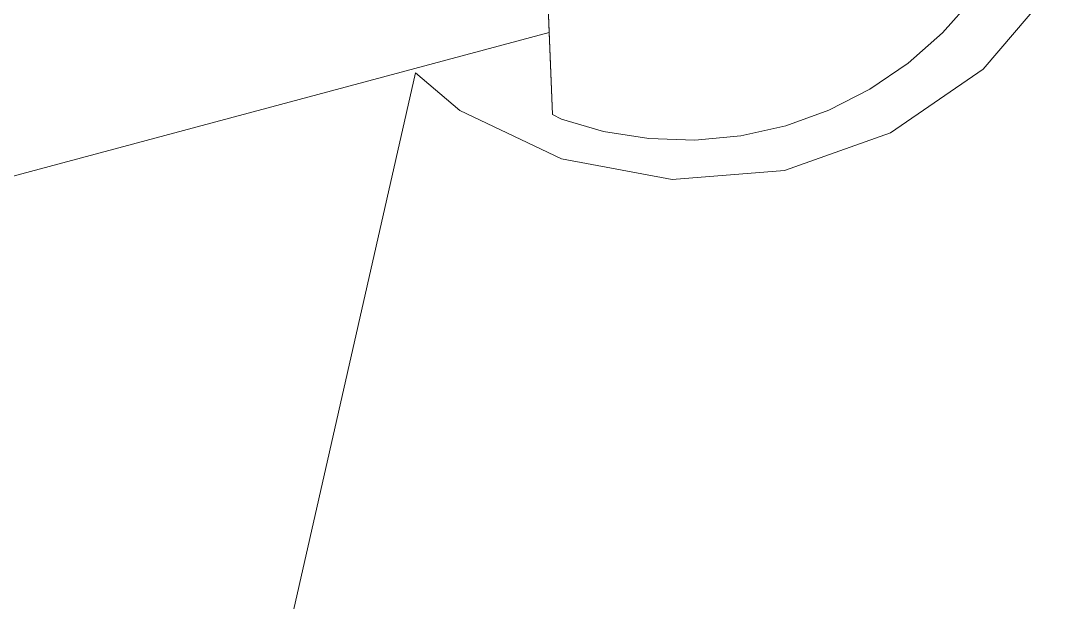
# Model space of a CAD drawing. Header units: inches. Extents: x -827 to 154, y -802 to 207.
# Drawn here: x -510.139 to -509.438, y -202.768 to -202.374 of the extents above; entities that cross this region are included whole.
import ezdxf

# ---------------------------------------------------------------- set-up
doc = ezdxf.new("R2010")
doc.units = ezdxf.units.IN
doc.header["$MEASUREMENT"] = 0
doc.layers.add('Layer0', color=7, linetype='Continuous', lineweight=9)
doc.layers.add('Miter_Saw_Station_skp', color=8, linetype='Continuous', lineweight=9)

# ---------------------------------------------------------------- blocks, each defined once
blk = doc.blocks.new('Miter_Saw_Station_skp_118-402558-Level 1')
at = {"layer": 'Layer0'}
for p, q in [((0.82479, 0.5797), (0.36539, 0.45661)), ((0.36539, 0.45661), (0.82479, 0.5797)), ((0.19275, 0.52461), (0.22555, 0.53195)), ((0.19275, 0.52461), (0.22555, 0.53195)), ((0.22555, 0.53195), (0.25901, 0.53513)), ((0.22555, 0.53195), (0.25901, 0.53513)), ((0.25901, 0.53513), (0.29261, 0.53408)), ((0.25901, 0.53513), (0.29261, 0.53408)), ((0.29261, 0.53408), (0.32581, 0.52883)), ((0.29261, 0.53408), (0.32581, 0.52883)), ((0.16113, 0.51322), (0.19275, 0.52461)), ((0.16113, 0.51322), (0.19275, 0.52461)), ((0.32581, 0.52883), (0.35659, 0.51989)), ((0.32581, 0.52883), (0.35659, 0.51989)), ((0.35659, 0.51989), (0.36309, 0.51656)), ((0.35659, 0.51989), (0.36309, 0.51656)), ((0.35659, 0.51989), (0.36309, 0.51656)), ((0.36309, 0.51656), (0.35659, 0.51989)), ((0.36309, 0.51656), (0.36539, 0.45661)), ((0.36539, 0.45661), (0.36309, 0.51656)), ((0.36846, 0.37675), (0.36309, 0.51656)), ((0.36309, 0.51656), (0.36539, 0.45661)), ((0.36539, 0.45661), (0.36309, 0.51656)), ((0.13119, 0.49795), (0.16113, 0.51322)), ((0.13119, 0.49795), (0.16113, 0.51322)), ((0.1034, 0.47905), (0.13119, 0.49795)), ((0.1034, 0.47905), (0.13119, 0.49795)), ((0.07819, 0.45681), (0.1034, 0.47905)), ((0.07819, 0.45681), (0.1034, 0.47905)), ((0.05597, 0.43159), (0.07819, 0.45681)), ((0.07819, 0.45681), (0.05597, 0.43159)), ((0.36846, 0.37675), (0.36539, 0.45661))]:
    blk.add_line(p, q, dxfattribs=at)
blk = doc.blocks.new('Miter_Saw_Station_skp_116-402556-Level 1')
blk.add_blockref('Miter_Saw_Station_skp_118-402558-Level 1', (0, 0))
blk = doc.blocks.new('Miter_Saw_Station_skp_115-402555-Level 1')
at = {"layer": 'Layer0'}
for p, q in [((8.94833, 9.592), (9.22761, 10.82084)), ((8.94833, 9.592), (9.22761, 10.82084)), ((8.67897, 9.6634), (8.76094, 9.66988)), ((8.76094, 9.66988), (8.67897, 9.6634)), ((8.76094, 9.66988), (8.84179, 9.65494)), ((8.84179, 9.65494), (8.76094, 9.66988)), ((8.60148, 9.63591), (8.67897, 9.6634)), ((8.67897, 9.6634), (8.60148, 9.63591)), ((8.84179, 9.65494), (8.91602, 9.61958)), ((8.91602, 9.61958), (8.84179, 9.65494)), ((8.53374, 9.58931), (8.60148, 9.63591)), ((8.60148, 9.63591), (8.53374, 9.58931)), ((8.91602, 9.61958), (8.94833, 9.592)), ((8.94833, 9.592), (8.91602, 9.61958)), ((8.48037, 9.52677), (8.53374, 9.58931)), ((8.48037, 9.52677), (8.53374, 9.58931))]:
    blk.add_line(p, q, dxfattribs=at)
blk = doc.blocks.new('Miter_Saw_Station_skp_112-402552-Level 1')
for name, p in [('Miter_Saw_Station_skp_115-402555-Level 1', (0, 2.58087)), ('Miter_Saw_Station_skp_116-402556-Level 1', (8.48527, 11.68688))]:
    blk.add_blockref(name, p)
blk = doc.blocks.new('Miter_Saw_Station_skp_24-402464-Level 1')
at = {"rotation": 90.00000000000001}
blk.add_blockref('Miter_Saw_Station_skp_112-402552-Level 1', (35.66465, 7.21198), dxfattribs=at)
blk = doc.blocks.new('Miter_Saw_Station_skp_1-402441-Level 1')
at = {"xscale": 0.9269999999999998, "yscale": 0.9269999999999998, "zscale": 0.9269999999999998, "rotation": 180}
blk.add_blockref('Miter_Saw_Station_skp_24-402464-Level 1', (27.90359, 71.92039), dxfattribs=at)
blk = doc.blocks.new('Miter_Saw_Station_skp-402418-Level 1')
blk.add_blockref('Miter_Saw_Station_skp_1-402441-Level 1', (0, 0))

msp = doc.modelspace()

# ---------------------------------------------------------------- block references
at = {"layer": 'Miter_Saw_Station_skp', "color": 7, "rotation": 269.9999999999997}
msp.add_blockref('Miter_Saw_Station_skp-402418-Level 1', (-566.811294, -196.282674), dxfattribs=at)

doc.saveas('drawing.dxf')
